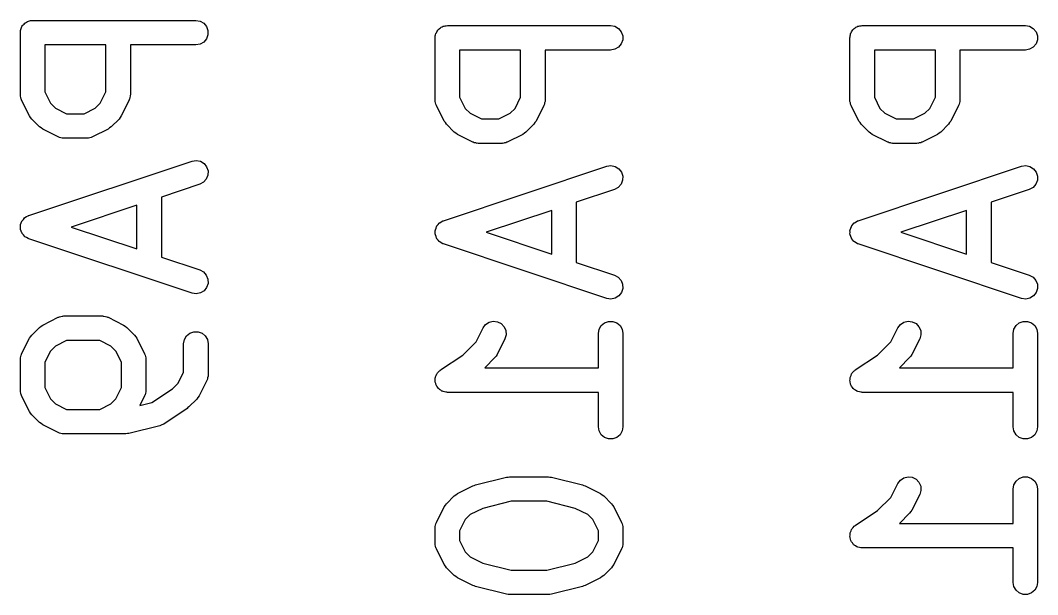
# Model space of a CAD drawing. Extents: x 25 to 326, y -201 to -21.
# Drawn here: x 42.68 to 48.91, y -37.7 to -34.19 of the extents above; entities that cross this region are included whole.
import ezdxf

# ---------------------------------------------------------------- set-up
doc = ezdxf.new("R2010")
doc.units = 0
doc.header["$MEASUREMENT"] = 0
doc.layers.add('BLACK', color=7, linetype='CONTINUOUS')

msp = doc.modelspace()

# ---------------------------------------------------------------- linework, layer by layer
at = {"layer": 'Black'}
for p, q in [((42.7112, -34.2059), (42.7169, -34.2026)), ((42.7169, -34.2026), (42.7219, -34.1984)), ((42.7219, -34.1984), (42.728, -34.1961)), ((42.728, -34.1961), (42.7337, -34.1929)), ((42.7337, -34.1929), (42.7402, -34.1917)), ((42.7402, -34.1917), (42.7464, -34.1895)), ((42.7464, -34.1895), (42.7529, -34.1895)), ((42.7529, -34.1895), (42.7594, -34.1883)), ((42.7594, -34.1883), (43.7594, -34.1883)), ((43.7594, -34.1883), (43.785, -34.1929)), ((43.785, -34.1929), (43.8076, -34.2059)), ((42.6844, -34.2633), (42.6855, -34.2569)), ((42.6844, -34.6443), (42.6844, -34.2633)), ((42.6855, -34.2503), (42.6878, -34.2441)), ((42.6855, -34.2569), (42.6855, -34.2503)), ((42.6878, -34.2441), (42.6889, -34.2377)), ((42.6889, -34.2377), (42.6922, -34.232)), ((42.6922, -34.232), (42.6944, -34.2258)), ((42.6944, -34.2258), (42.6986, -34.2208)), ((42.6986, -34.2208), (42.7019, -34.2151)), ((42.7019, -34.2151), (42.707, -34.2109)), ((42.707, -34.2109), (42.7112, -34.2059)), ((43.8076, -34.2059), (43.8243, -34.2258)), ((43.8243, -34.2258), (43.8332, -34.2503)), ((43.8332, -34.2503), (43.8332, -34.2764)), ((45.2289, -34.2695), (45.2322, -34.2638)), ((45.2322, -34.2638), (45.2344, -34.2576)), ((45.2344, -34.2576), (45.2386, -34.2526)), ((45.2386, -34.2526), (45.2419, -34.2469)), ((45.2419, -34.2469), (45.247, -34.2427)), ((45.247, -34.2427), (45.2512, -34.2377)), ((45.2512, -34.2377), (45.2569, -34.2344)), ((45.2569, -34.2344), (45.2619, -34.2302)), ((45.2619, -34.2302), (45.268, -34.2279)), ((45.268, -34.2279), (45.2737, -34.2247)), ((45.2737, -34.2247), (45.2802, -34.2235)), ((45.2802, -34.2235), (45.2864, -34.2213)), ((45.2864, -34.2213), (45.2929, -34.2213)), ((45.2929, -34.2213), (45.2994, -34.2201)), ((45.2994, -34.2201), (46.2994, -34.2201)), ((46.2994, -34.2201), (46.325, -34.2247)), ((46.325, -34.2247), (46.3476, -34.2377)), ((46.3476, -34.2377), (46.3643, -34.2576)), ((46.3643, -34.2576), (46.3732, -34.2821)), ((47.7689, -34.2695), (47.7722, -34.2638)), ((47.7722, -34.2638), (47.7744, -34.2576)), ((47.7744, -34.2576), (47.7786, -34.2526)), ((47.7786, -34.2526), (47.7819, -34.2469)), ((47.7819, -34.2469), (47.787, -34.2427)), ((47.787, -34.2427), (47.7912, -34.2377)), ((47.7912, -34.2377), (47.7969, -34.2344)), ((47.7969, -34.2344), (47.8019, -34.2302)), ((47.8019, -34.2302), (47.808, -34.2279)), ((47.808, -34.2279), (47.8137, -34.2247)), ((47.8137, -34.2247), (47.8202, -34.2235)), ((47.8202, -34.2235), (47.8264, -34.2213)), ((47.8264, -34.2213), (47.8329, -34.2213)), ((47.8329, -34.2213), (47.8394, -34.2201)), ((47.8394, -34.2201), (48.8394, -34.2201)), ((48.8394, -34.2201), (48.865, -34.2247)), ((48.865, -34.2247), (48.8876, -34.2377)), ((48.8876, -34.2377), (48.9043, -34.2576)), ((48.9043, -34.2576), (48.9132, -34.2821)), ((43.8076, -34.3208), (43.785, -34.3338)), ((43.8243, -34.3008), (43.8076, -34.3208)), ((43.8332, -34.2764), (43.8243, -34.3008)), ((45.2244, -34.2951), (45.2255, -34.2887)), ((45.2244, -34.6761), (45.2244, -34.2951)), ((45.2255, -34.2821), (45.2278, -34.276)), ((45.2255, -34.2887), (45.2255, -34.2821)), ((45.2278, -34.276), (45.2289, -34.2695)), ((46.3732, -34.3082), (46.3643, -34.3326)), ((46.3732, -34.2821), (46.3732, -34.3082)), ((47.7644, -34.2951), (47.7655, -34.2887)), ((47.7644, -34.6761), (47.7644, -34.2951)), ((47.7655, -34.2821), (47.7678, -34.276)), ((47.7655, -34.2887), (47.7655, -34.2821)), ((47.7678, -34.276), (47.7689, -34.2695)), ((48.9132, -34.3082), (48.9043, -34.3326)), ((48.9132, -34.2821), (48.9132, -34.3082)), ((42.8344, -34.3383), (42.8344, -34.6266)), ((43.2082, -34.3383), (42.8344, -34.3383)), ((43.2082, -34.6266), (43.2082, -34.3383)), ((43.7594, -34.3383), (43.3582, -34.3383)), ((43.3582, -34.3383), (43.3582, -34.6443)), ((43.785, -34.3338), (43.7594, -34.3383)), ((45.3744, -34.3701), (45.3744, -34.6584)), ((45.7482, -34.3701), (45.3744, -34.3701)), ((45.7482, -34.6584), (45.7482, -34.3701)), ((46.2994, -34.3701), (45.8982, -34.3701)), ((45.8982, -34.3701), (45.8982, -34.6761)), ((46.325, -34.3656), (46.2994, -34.3701)), ((46.3476, -34.3526), (46.325, -34.3656)), ((46.3643, -34.3326), (46.3476, -34.3526)), ((47.9144, -34.3701), (47.9144, -34.6584)), ((48.2882, -34.3701), (47.9144, -34.3701)), ((48.2882, -34.6584), (48.2882, -34.3701)), ((48.8394, -34.3701), (48.4382, -34.3701)), ((48.4382, -34.3701), (48.4382, -34.6761)), ((48.865, -34.3656), (48.8394, -34.3701)), ((48.8876, -34.3526), (48.865, -34.3656)), ((48.9043, -34.3326), (48.8876, -34.3526)), ((42.8344, -34.6266), (42.8686, -34.6951)), ((43.1739, -34.6951), (43.2082, -34.6266)), ((42.6851, -34.6485), (42.6844, -34.6443)), ((42.6849, -34.6529), (42.6851, -34.6485)), ((42.6874, -34.6613), (42.6849, -34.6529)), ((42.6889, -34.6699), (42.6874, -34.6613)), ((42.6911, -34.6737), (42.6889, -34.6699)), ((42.6923, -34.6778), (42.6911, -34.6737)), ((42.7399, -34.7731), (42.6923, -34.6778)), ((42.8686, -34.6951), (42.899, -34.7255)), ((43.1435, -34.7255), (43.1739, -34.6951)), ((43.3503, -34.6778), (43.3027, -34.7731)), ((43.3515, -34.6737), (43.3503, -34.6778)), ((43.3537, -34.6699), (43.3515, -34.6737)), ((43.3552, -34.6613), (43.3537, -34.6699)), ((43.3577, -34.6529), (43.3552, -34.6613)), ((43.3582, -34.6443), (43.3574, -34.6485)), ((43.3574, -34.6485), (43.3577, -34.6529)), ((45.2251, -34.6804), (45.2244, -34.6761)), ((45.2249, -34.6847), (45.2251, -34.6804)), ((45.2274, -34.6931), (45.2249, -34.6847)), ((45.2289, -34.7017), (45.2274, -34.6931)), ((45.3744, -34.6584), (45.4086, -34.7269)), ((45.7139, -34.7269), (45.7482, -34.6584)), ((45.8952, -34.6931), (45.8937, -34.7017)), ((45.8977, -34.6847), (45.8952, -34.6931)), ((45.8982, -34.6761), (45.8974, -34.6804)), ((45.8974, -34.6804), (45.8977, -34.6847)), ((47.7651, -34.6804), (47.7644, -34.6761)), ((47.7649, -34.6847), (47.7651, -34.6804)), ((47.7674, -34.6931), (47.7649, -34.6847)), ((47.7689, -34.7017), (47.7674, -34.6931)), ((47.9144, -34.6584), (47.9486, -34.7269)), ((48.2539, -34.7269), (48.2882, -34.6584)), ((48.4352, -34.6931), (48.4337, -34.7017)), ((48.4377, -34.6847), (48.4352, -34.6931)), ((48.4382, -34.6761), (48.4374, -34.6804)), ((48.4374, -34.6804), (48.4377, -34.6847)), ((42.899, -34.7255), (42.9676, -34.7598)), ((42.9676, -34.7598), (43.075, -34.7598)), ((43.075, -34.7598), (43.1435, -34.7255)), ((45.2311, -34.7055), (45.2289, -34.7017)), ((45.2323, -34.7096), (45.2311, -34.7055)), ((45.2799, -34.8049), (45.2323, -34.7096)), ((45.4086, -34.7269), (45.439, -34.7573)), ((45.439, -34.7573), (45.5076, -34.7916)), ((45.615, -34.7916), (45.6835, -34.7573)), ((45.6835, -34.7573), (45.7139, -34.7269)), ((45.8903, -34.7096), (45.8427, -34.8049)), ((45.8915, -34.7055), (45.8903, -34.7096)), ((45.8937, -34.7017), (45.8915, -34.7055)), ((47.7711, -34.7055), (47.7689, -34.7017)), ((47.7723, -34.7096), (47.7711, -34.7055)), ((47.8199, -34.8049), (47.7723, -34.7096)), ((47.9486, -34.7269), (47.979, -34.7573)), ((47.979, -34.7573), (48.0476, -34.7916)), ((48.155, -34.7916), (48.2235, -34.7573)), ((48.2235, -34.7573), (48.2539, -34.7269)), ((48.4303, -34.7096), (48.3827, -34.8049)), ((48.4315, -34.7055), (48.4303, -34.7096)), ((48.4337, -34.7017), (48.4315, -34.7055)), ((42.7471, -34.7827), (42.7399, -34.7731)), ((42.754, -34.7926), (42.7471, -34.7827)), ((42.8016, -34.8402), (42.754, -34.7926)), ((43.2886, -34.7926), (43.241, -34.8402)), ((43.2955, -34.7827), (43.2886, -34.7926)), ((43.3027, -34.7731), (43.2955, -34.7827)), ((45.2871, -34.8145), (45.2799, -34.8049)), ((45.294, -34.8244), (45.2871, -34.8145)), ((45.3416, -34.872), (45.294, -34.8244)), ((45.5076, -34.7916), (45.615, -34.7916)), ((45.8286, -34.8244), (45.781, -34.872)), ((45.8355, -34.8145), (45.8286, -34.8244)), ((45.8427, -34.8049), (45.8355, -34.8145)), ((47.8271, -34.8145), (47.8199, -34.8049)), ((47.834, -34.8244), (47.8271, -34.8145)), ((47.8816, -34.872), (47.834, -34.8244)), ((48.0476, -34.7916), (48.155, -34.7916)), ((48.3686, -34.8244), (48.321, -34.872)), ((48.3755, -34.8145), (48.3686, -34.8244)), ((48.3827, -34.8049), (48.3755, -34.8145)), ((42.8114, -34.8471), (42.8016, -34.8402)), ((42.8211, -34.8542), (42.8114, -34.8471)), ((42.9163, -34.9018), (42.8211, -34.8542)), ((43.2215, -34.8542), (43.1263, -34.9018)), ((43.2312, -34.8471), (43.2215, -34.8542)), ((43.241, -34.8402), (43.2312, -34.8471)), ((45.3514, -34.8789), (45.3416, -34.872)), ((45.3611, -34.886), (45.3514, -34.8789)), ((45.4563, -34.9337), (45.3611, -34.886)), ((45.7615, -34.886), (45.6663, -34.9337)), ((45.7712, -34.8789), (45.7615, -34.886)), ((45.781, -34.872), (45.7712, -34.8789)), ((47.8914, -34.8789), (47.8816, -34.872)), ((47.9011, -34.886), (47.8914, -34.8789)), ((47.9963, -34.9337), (47.9011, -34.886)), ((48.3015, -34.886), (48.2063, -34.9337)), ((48.3112, -34.8789), (48.3015, -34.886)), ((48.321, -34.872), (48.3112, -34.8789)), ((42.9205, -34.9031), (42.9163, -34.9018)), ((42.9242, -34.9052), (42.9205, -34.9031)), ((42.9329, -34.9068), (42.9242, -34.9052)), ((42.9413, -34.9093), (42.9329, -34.9068)), ((42.9456, -34.909), (42.9413, -34.9093)), ((42.9499, -34.9098), (42.9456, -34.909)), ((43.0927, -34.9098), (42.9499, -34.9098)), ((43.097, -34.909), (43.0927, -34.9098)), ((43.1013, -34.9093), (43.097, -34.909)), ((43.1097, -34.9068), (43.1013, -34.9093)), ((43.1184, -34.9052), (43.1097, -34.9068)), ((43.1221, -34.9031), (43.1184, -34.9052)), ((43.1263, -34.9018), (43.1221, -34.9031)), ((45.4605, -34.9349), (45.4563, -34.9337)), ((45.4642, -34.937), (45.4605, -34.9349)), ((45.4729, -34.9386), (45.4642, -34.937)), ((45.4813, -34.9411), (45.4729, -34.9386)), ((45.4856, -34.9408), (45.4813, -34.9411)), ((45.4899, -34.9416), (45.4856, -34.9408)), ((45.6327, -34.9416), (45.4899, -34.9416)), ((45.637, -34.9408), (45.6327, -34.9416)), ((45.6413, -34.9411), (45.637, -34.9408)), ((45.6497, -34.9386), (45.6413, -34.9411)), ((45.6584, -34.937), (45.6497, -34.9386)), ((45.6621, -34.9349), (45.6584, -34.937)), ((45.6663, -34.9337), (45.6621, -34.9349)), ((48.0005, -34.9349), (47.9963, -34.9337)), ((48.0042, -34.937), (48.0005, -34.9349)), ((48.0129, -34.9386), (48.0042, -34.937)), ((48.0213, -34.9411), (48.0129, -34.9386)), ((48.0256, -34.9408), (48.0213, -34.9411)), ((48.0299, -34.9416), (48.0256, -34.9408)), ((48.1727, -34.9416), (48.0299, -34.9416)), ((48.177, -34.9408), (48.1727, -34.9416)), ((48.1813, -34.9411), (48.177, -34.9408)), ((48.1897, -34.9386), (48.1813, -34.9411)), ((48.1984, -34.937), (48.1897, -34.9386)), ((48.2021, -34.9349), (48.1984, -34.937)), ((48.2063, -34.9337), (48.2021, -34.9349)), ((42.7357, -35.3827), (43.7357, -35.0493)), ((43.7357, -35.0493), (43.7614, -35.0455)), ((43.7614, -35.0455), (43.7869, -35.0507)), ((43.7869, -35.0507), (43.8091, -35.0644)), ((43.8091, -35.0644), (43.8253, -35.0848)), ((43.8329, -35.1355), (43.8233, -35.1597)), ((43.8253, -35.0848), (43.8336, -35.1095)), ((43.8336, -35.1095), (43.8329, -35.1355)), ((45.2757, -35.4145), (46.2757, -35.0811)), ((46.2757, -35.0811), (46.3014, -35.0773)), ((46.3014, -35.0773), (46.3269, -35.0825)), ((46.3269, -35.0825), (46.3491, -35.0962)), ((46.3491, -35.0962), (46.3653, -35.1166)), ((46.3653, -35.1166), (46.3736, -35.1413)), ((47.8157, -35.4145), (48.8157, -35.0811)), ((48.8157, -35.0811), (48.8414, -35.0773)), ((48.8414, -35.0773), (48.8669, -35.0825)), ((48.8669, -35.0825), (48.8891, -35.0962)), ((48.8891, -35.0962), (48.9053, -35.1166)), ((48.9053, -35.1166), (48.9136, -35.1413)), ((43.7831, -35.1916), (43.5487, -35.2698)), ((43.806, -35.1792), (43.7831, -35.1916)), ((43.8233, -35.1597), (43.806, -35.1792)), ((46.3633, -35.1915), (46.346, -35.211)), ((46.3729, -35.1673), (46.3633, -35.1915)), ((46.3736, -35.1413), (46.3729, -35.1673)), ((48.9033, -35.1915), (48.886, -35.211)), ((48.9129, -35.1673), (48.9033, -35.1915)), ((48.9136, -35.1413), (48.9129, -35.1673)), ((46.3231, -35.2234), (46.0887, -35.3016)), ((46.346, -35.211), (46.3231, -35.2234)), ((48.8631, -35.2234), (48.6287, -35.3016)), ((48.886, -35.211), (48.8631, -35.2234)), ((43.3987, -35.3198), (42.9966, -35.4538)), ((43.3987, -35.5878), (43.3987, -35.3198)), ((43.5487, -35.2698), (43.5487, -35.6378)), ((46.0887, -35.3016), (46.0887, -35.6697)), ((48.6287, -35.3016), (48.6287, -35.6697)), ((42.7224, -35.3898), (42.7318, -35.3841)), ((42.7318, -35.3841), (42.7338, -35.3836)), ((42.7338, -35.3836), (42.7357, -35.3827)), ((45.9387, -35.3516), (45.5366, -35.4856)), ((45.9387, -35.6197), (45.9387, -35.3516)), ((48.4787, -35.3516), (48.0766, -35.4856)), ((48.4787, -35.6197), (48.4787, -35.3516)), ((42.6852, -35.4428), (42.6858, -35.4408)), ((42.6855, -35.4538), (42.6852, -35.4428)), ((42.6858, -35.4408), (42.6859, -35.4388)), ((42.6859, -35.4388), (42.6899, -35.4285)), ((42.6899, -35.4285), (42.6934, -35.4181)), ((42.6934, -35.4181), (42.6947, -35.4165)), ((42.6947, -35.4165), (42.6955, -35.4145)), ((42.6955, -35.4145), (42.7028, -35.4063)), ((42.7028, -35.4063), (42.7096, -35.3977)), ((42.7096, -35.3977), (42.7114, -35.3966)), ((42.7114, -35.3966), (42.7128, -35.3951)), ((42.7128, -35.3951), (42.7224, -35.3898)), ((45.2334, -35.4499), (45.2347, -35.4483)), ((45.2347, -35.4483), (45.2355, -35.4464)), ((45.2355, -35.4464), (45.2428, -35.4381)), ((45.2428, -35.4381), (45.2496, -35.4295)), ((45.2496, -35.4295), (45.2514, -35.4284)), ((45.2514, -35.4284), (45.2528, -35.4269)), ((45.2528, -35.4269), (45.2624, -35.4216)), ((45.2624, -35.4216), (45.2718, -35.4159)), ((45.2718, -35.4159), (45.2738, -35.4155)), ((45.2738, -35.4155), (45.2757, -35.4145)), ((47.7734, -35.4499), (47.7747, -35.4483)), ((47.7747, -35.4483), (47.7755, -35.4464)), ((47.7755, -35.4464), (47.7828, -35.4381)), ((47.7828, -35.4381), (47.7896, -35.4295)), ((47.7896, -35.4295), (47.7914, -35.4284)), ((47.7914, -35.4284), (47.7928, -35.4269)), ((47.7928, -35.4269), (47.8024, -35.4216)), ((47.8024, -35.4216), (47.8118, -35.4159)), ((47.8118, -35.4159), (47.8138, -35.4155)), ((47.8138, -35.4155), (47.8157, -35.4145)), ((42.6852, -35.4648), (42.6855, -35.4538)), ((42.6858, -35.4668), (42.6852, -35.4648)), ((42.6859, -35.4688), (42.6858, -35.4668)), ((42.6899, -35.4791), (42.6859, -35.4688)), ((42.6934, -35.4895), (42.6899, -35.4791)), ((42.6947, -35.4911), (42.6934, -35.4895)), ((42.6955, -35.4931), (42.6947, -35.4911)), ((42.7028, -35.5013), (42.6955, -35.4931)), ((42.7096, -35.5099), (42.7028, -35.5013)), ((42.7114, -35.511), (42.7096, -35.5099)), ((42.7128, -35.5126), (42.7114, -35.511)), ((42.9966, -35.4538), (43.3987, -35.5878)), ((45.2252, -35.4746), (45.2258, -35.4727)), ((45.2255, -35.4856), (45.2252, -35.4746)), ((45.2252, -35.4966), (45.2255, -35.4856)), ((45.2258, -35.4986), (45.2252, -35.4966)), ((45.2258, -35.4727), (45.2259, -35.4706)), ((45.2259, -35.5007), (45.2258, -35.4986)), ((45.2259, -35.4706), (45.2299, -35.4604)), ((45.2299, -35.5109), (45.2259, -35.5007)), ((45.2299, -35.4604), (45.2334, -35.4499)), ((45.2334, -35.5213), (45.2299, -35.5109)), ((45.5366, -35.4856), (45.9387, -35.6197)), ((47.7652, -35.4746), (47.7658, -35.4727)), ((47.7655, -35.4856), (47.7652, -35.4746)), ((47.7652, -35.4966), (47.7655, -35.4856)), ((47.7658, -35.4986), (47.7652, -35.4966)), ((47.7658, -35.4727), (47.7659, -35.4706)), ((47.7659, -35.5007), (47.7658, -35.4986)), ((47.7659, -35.4706), (47.7699, -35.4604)), ((47.7699, -35.5109), (47.7659, -35.5007)), ((47.7699, -35.4604), (47.7734, -35.4499)), ((47.7734, -35.5213), (47.7699, -35.5109)), ((48.0766, -35.4856), (48.4787, -35.6197)), ((42.7224, -35.5178), (42.7128, -35.5126)), ((42.7318, -35.5236), (42.7224, -35.5178)), ((42.7338, -35.524), (42.7318, -35.5236)), ((42.7357, -35.525), (42.7338, -35.524)), ((43.7357, -35.8583), (42.7357, -35.525)), ((45.2347, -35.523), (45.2334, -35.5213)), ((45.2355, -35.5249), (45.2347, -35.523)), ((45.2428, -35.5331), (45.2355, -35.5249)), ((45.2496, -35.5417), (45.2428, -35.5331)), ((45.2514, -35.5428), (45.2496, -35.5417)), ((45.2528, -35.5444), (45.2514, -35.5428)), ((45.2624, -35.5496), (45.2528, -35.5444)), ((45.2718, -35.5554), (45.2624, -35.5496)), ((45.2738, -35.5558), (45.2718, -35.5554)), ((45.2757, -35.5568), (45.2738, -35.5558)), ((46.2757, -35.8901), (45.2757, -35.5568)), ((47.7747, -35.523), (47.7734, -35.5213)), ((47.7755, -35.5249), (47.7747, -35.523)), ((47.7828, -35.5331), (47.7755, -35.5249)), ((47.7896, -35.5417), (47.7828, -35.5331)), ((47.7914, -35.5428), (47.7896, -35.5417)), ((47.7928, -35.5444), (47.7914, -35.5428)), ((47.8024, -35.5496), (47.7928, -35.5444)), ((47.8118, -35.5554), (47.8024, -35.5496)), ((47.8138, -35.5558), (47.8118, -35.5554)), ((47.8157, -35.5568), (47.8138, -35.5558)), ((48.8157, -35.8901), (47.8157, -35.5568)), ((43.5487, -35.6378), (43.7831, -35.716)), ((46.0887, -35.6697), (46.3231, -35.7478)), ((48.6287, -35.6697), (48.8631, -35.7478)), ((43.7831, -35.716), (43.806, -35.7284)), ((43.806, -35.7284), (43.8233, -35.7479)), ((43.8233, -35.7479), (43.8329, -35.7721)), ((46.3231, -35.7478), (46.346, -35.7602)), ((46.346, -35.7602), (46.3633, -35.7797)), ((48.8631, -35.7478), (48.886, -35.7602)), ((48.886, -35.7602), (48.9033, -35.7797)), ((43.8336, -35.7981), (43.8253, -35.8229)), ((43.8329, -35.7721), (43.8336, -35.7981)), ((46.3633, -35.7797), (46.3729, -35.8039)), ((46.3729, -35.8039), (46.3736, -35.83)), ((48.9033, -35.7797), (48.9129, -35.8039)), ((48.9129, -35.8039), (48.9136, -35.83)), ((43.7614, -35.8621), (43.7357, -35.8583)), ((43.7869, -35.8569), (43.7614, -35.8621)), ((43.8091, -35.8433), (43.7869, -35.8569)), ((43.8253, -35.8229), (43.8091, -35.8433)), ((46.3491, -35.8751), (46.3269, -35.8887)), ((46.3653, -35.8547), (46.3491, -35.8751)), ((46.3736, -35.83), (46.3653, -35.8547)), ((48.8891, -35.8751), (48.8669, -35.8887)), ((48.9053, -35.8547), (48.8891, -35.8751)), ((48.9136, -35.83), (48.9053, -35.8547)), ((46.3014, -35.8939), (46.2757, -35.8901)), ((46.3269, -35.8887), (46.3014, -35.8939)), ((48.8414, -35.8939), (48.8157, -35.8901)), ((48.8669, -35.8887), (48.8414, -35.8939)), ((42.8211, -36.0534), (42.9163, -36.0058)), ((42.9163, -36.0058), (42.9205, -36.0045)), ((42.9205, -36.0045), (42.9242, -36.0024)), ((42.9242, -36.0024), (42.9329, -36.0009)), ((42.9329, -36.0009), (42.9413, -35.9983)), ((42.9413, -35.9983), (42.9456, -35.9986)), ((42.9456, -35.9986), (42.9499, -35.9979)), ((42.9499, -35.9979), (43.188, -35.9979)), ((43.188, -35.9979), (43.1922, -35.9986)), ((43.1922, -35.9986), (43.1965, -35.9983)), ((43.1965, -35.9983), (43.2049, -36.0009)), ((43.2049, -36.0009), (43.2136, -36.0024)), ((43.2136, -36.0024), (43.2173, -36.0045)), ((43.2173, -36.0045), (43.2215, -36.0058)), ((43.2215, -36.0058), (43.3167, -36.0534)), ((42.754, -36.1151), (42.8016, -36.0674)), ((42.8016, -36.0674), (42.8114, -36.0606)), ((42.8114, -36.0606), (42.8211, -36.0534)), ((43.3167, -36.0534), (43.3264, -36.0606)), ((43.3264, -36.0606), (43.3362, -36.0674)), ((43.3362, -36.0674), (43.3838, -36.1151)), ((45.4758, -36.1555), (45.518, -36.0711)), ((45.518, -36.0711), (45.5335, -36.0502)), ((45.5335, -36.0502), (45.5553, -36.0359)), ((45.5553, -36.0359), (45.5806, -36.0298)), ((45.5806, -36.0298), (45.6065, -36.0328)), ((45.6065, -36.0328), (45.6298, -36.0444)), ((45.6298, -36.0444), (45.6477, -36.0633)), ((45.6477, -36.0633), (45.658, -36.0872)), ((46.2289, -36.079), (46.2419, -36.0565)), ((46.2419, -36.0565), (46.2619, -36.0397)), ((46.2619, -36.0397), (46.2864, -36.0308)), ((46.2864, -36.0308), (46.3124, -36.0308)), ((46.3124, -36.0308), (46.3369, -36.0397)), ((46.3369, -36.0397), (46.3568, -36.0565)), ((46.3568, -36.0565), (46.3699, -36.079)), ((48.0158, -36.1555), (48.058, -36.0711)), ((48.058, -36.0711), (48.0735, -36.0502)), ((48.0735, -36.0502), (48.0953, -36.0359)), ((48.0953, -36.0359), (48.1206, -36.0298)), ((48.1206, -36.0298), (48.1465, -36.0328)), ((48.1465, -36.0328), (48.1698, -36.0444)), ((48.1698, -36.0444), (48.1877, -36.0633)), ((48.1877, -36.0633), (48.198, -36.0872)), ((48.7689, -36.079), (48.7819, -36.0565)), ((48.7819, -36.0565), (48.8019, -36.0397)), ((48.8019, -36.0397), (48.8264, -36.0308)), ((48.8264, -36.0308), (48.8524, -36.0308)), ((48.8524, -36.0308), (48.8769, -36.0397)), ((48.8769, -36.0397), (48.8968, -36.0565)), ((48.8968, -36.0565), (48.9099, -36.079)), ((42.7399, -36.1346), (42.7471, -36.1249)), ((42.7471, -36.1249), (42.754, -36.1151)), ((43.3838, -36.1151), (43.3907, -36.1249)), ((43.3907, -36.1249), (43.3979, -36.1346)), ((43.6889, -36.1424), (43.7019, -36.1199)), ((43.7019, -36.1199), (43.7219, -36.1031)), ((43.7219, -36.1031), (43.7464, -36.0942)), ((43.7464, -36.0942), (43.7724, -36.0942)), ((43.7724, -36.0942), (43.7969, -36.1031)), ((43.7969, -36.1031), (43.8168, -36.1199)), ((43.8168, -36.1199), (43.8299, -36.1424)), ((45.6596, -36.1132), (45.6522, -36.1382)), ((45.658, -36.0872), (45.6596, -36.1132)), ((46.2244, -36.1047), (46.2289, -36.079)), ((46.2244, -36.3154), (46.2244, -36.1047)), ((46.3699, -36.079), (46.3744, -36.1047)), ((46.3744, -36.1047), (46.3744, -36.6761)), ((48.1996, -36.1132), (48.1922, -36.1382)), ((48.198, -36.0872), (48.1996, -36.1132)), ((48.7644, -36.1047), (48.7689, -36.079)), ((48.7644, -36.3154), (48.7644, -36.1047)), ((48.9099, -36.079), (48.9144, -36.1047)), ((48.9144, -36.1047), (48.9144, -36.6761)), ((42.6923, -36.2298), (42.7399, -36.1346)), ((42.899, -36.1821), (42.8686, -36.2125)), ((42.9676, -36.1479), (42.899, -36.1821)), ((43.1702, -36.1479), (42.9676, -36.1479)), ((43.2388, -36.1821), (43.1702, -36.1479)), ((43.2692, -36.2125), (43.2388, -36.1821)), ((43.3979, -36.1346), (43.4455, -36.2298)), ((43.6844, -36.1681), (43.6889, -36.1424)), ((43.6844, -36.3409), (43.6844, -36.1681)), ((43.8299, -36.1424), (43.8344, -36.1681)), ((43.8344, -36.1681), (43.8344, -36.3586)), ((45.3945, -36.2369), (45.4758, -36.1555)), ((45.6522, -36.1382), (45.6046, -36.2334)), ((47.9345, -36.2369), (48.0158, -36.1555)), ((48.1922, -36.1382), (48.1446, -36.2334)), ((42.6849, -36.2548), (42.6874, -36.2463)), ((42.6851, -36.2591), (42.6849, -36.2548)), ((42.6874, -36.2463), (42.6889, -36.2377)), ((42.6889, -36.2377), (42.6911, -36.2339)), ((42.6911, -36.2339), (42.6923, -36.2298)), ((42.8686, -36.2125), (42.8344, -36.281)), ((43.3034, -36.281), (43.2692, -36.2125)), ((43.4455, -36.2298), (43.4467, -36.2339)), ((43.4467, -36.2339), (43.4489, -36.2377)), ((43.4489, -36.2377), (43.4504, -36.2463)), ((43.4504, -36.2463), (43.4529, -36.2548)), ((43.4529, -36.2548), (43.4527, -36.2591)), ((45.2578, -36.328), (45.3945, -36.2369)), ((45.5905, -36.2529), (45.5281, -36.3154)), ((45.5974, -36.2431), (45.5905, -36.2529)), ((45.6046, -36.2334), (45.5974, -36.2431)), ((47.7978, -36.328), (47.9345, -36.2369)), ((48.1305, -36.2529), (48.0681, -36.3154)), ((48.1374, -36.2431), (48.1305, -36.2529)), ((48.1446, -36.2334), (48.1374, -36.2431)), ((42.6844, -36.2633), (42.6851, -36.2591)), ((42.6844, -36.4538), (42.6844, -36.2633)), ((42.8344, -36.281), (42.8344, -36.4361)), ((43.3034, -36.4361), (43.3034, -36.281)), ((43.4527, -36.2591), (43.4534, -36.2633)), ((43.4534, -36.2633), (43.4534, -36.4538)), ((45.5281, -36.3154), (46.2244, -36.3154)), ((48.0681, -36.3154), (48.7644, -36.3154)), ((43.6501, -36.4094), (43.6844, -36.3409)), ((43.8314, -36.3756), (43.8299, -36.3842)), ((43.8339, -36.3671), (43.8314, -36.3756)), ((43.8344, -36.3586), (43.8336, -36.3628)), ((43.8336, -36.3628), (43.8339, -36.3671)), ((45.2255, -36.3774), (45.2269, -36.3734)), ((45.2255, -36.3863), (45.2255, -36.3774)), ((45.2269, -36.3734), (45.2274, -36.3693)), ((45.2274, -36.3693), (45.2314, -36.3613)), ((45.2314, -36.3613), (45.2344, -36.3529)), ((45.2344, -36.3529), (45.2371, -36.3497)), ((45.2371, -36.3497), (45.2389, -36.346)), ((45.2389, -36.346), (45.2454, -36.3398)), ((45.2454, -36.3398), (45.2512, -36.3329)), ((45.2512, -36.3329), (45.2548, -36.3308)), ((45.2548, -36.3308), (45.2578, -36.328)), ((47.7655, -36.3774), (47.7669, -36.3734)), ((47.7655, -36.3863), (47.7655, -36.3774)), ((47.7669, -36.3734), (47.7674, -36.3693)), ((47.7674, -36.3693), (47.7714, -36.3613)), ((47.7714, -36.3613), (47.7744, -36.3529)), ((47.7744, -36.3529), (47.7771, -36.3497)), ((47.7771, -36.3497), (47.7789, -36.346)), ((47.7789, -36.346), (47.7854, -36.3398)), ((47.7854, -36.3398), (47.7912, -36.3329)), ((47.7912, -36.3329), (47.7948, -36.3308)), ((47.7948, -36.3308), (47.7978, -36.328)), ((42.8344, -36.4361), (42.8686, -36.5046)), ((43.2692, -36.5046), (43.3034, -36.4361)), ((43.4905, -36.5271), (43.6164, -36.4431)), ((43.6164, -36.4431), (43.6501, -36.4094)), ((43.8265, -36.3921), (43.7788, -36.4874)), ((43.8277, -36.388), (43.8265, -36.3921)), ((43.8299, -36.3842), (43.8277, -36.388)), ((45.2245, -36.3952), (45.2255, -36.3863)), ((45.2255, -36.3992), (45.2245, -36.3952)), ((45.2255, -36.4034), (45.2255, -36.3992)), ((45.2286, -36.4118), (45.2255, -36.4034)), ((45.2307, -36.4205), (45.2286, -36.4118)), ((45.233, -36.424), (45.2307, -36.4205)), ((45.2344, -36.4279), (45.233, -36.424)), ((45.2402, -36.4347), (45.2344, -36.4279)), ((45.2451, -36.4422), (45.2402, -36.4347)), ((45.2485, -36.4447), (45.2451, -36.4422)), ((45.2512, -36.4478), (45.2485, -36.4447)), ((47.7645, -36.3952), (47.7655, -36.3863)), ((47.7655, -36.3992), (47.7645, -36.3952)), ((47.7655, -36.4034), (47.7655, -36.3992)), ((47.7686, -36.4118), (47.7655, -36.4034)), ((47.7707, -36.4205), (47.7686, -36.4118)), ((47.773, -36.424), (47.7707, -36.4205)), ((47.7744, -36.4279), (47.773, -36.424)), ((47.7802, -36.4347), (47.7744, -36.4279)), ((47.7851, -36.4422), (47.7802, -36.4347)), ((47.7885, -36.4447), (47.7851, -36.4422)), ((47.7912, -36.4478), (47.7885, -36.4447)), ((42.6851, -36.4581), (42.6844, -36.4538)), ((42.6849, -36.4624), (42.6851, -36.4581)), ((42.6874, -36.4708), (42.6849, -36.4624)), ((42.6889, -36.4795), (42.6874, -36.4708)), ((42.6911, -36.4832), (42.6889, -36.4795)), ((42.6923, -36.4874), (42.6911, -36.4832)), ((42.7399, -36.5826), (42.6923, -36.4874)), ((42.8686, -36.5046), (42.899, -36.535)), ((43.2388, -36.535), (43.2692, -36.5046)), ((43.4455, -36.4874), (43.4164, -36.5456)), ((43.4467, -36.4832), (43.4455, -36.4874)), ((43.4489, -36.4795), (43.4467, -36.4832)), ((43.4504, -36.4708), (43.4489, -36.4795)), ((43.4529, -36.4624), (43.4504, -36.4708)), ((43.4534, -36.4538), (43.4527, -36.4581)), ((43.4527, -36.4581), (43.4529, -36.4624)), ((43.7648, -36.5068), (43.7172, -36.5545)), ((43.7717, -36.497), (43.7648, -36.5068)), ((43.7788, -36.4874), (43.7717, -36.497)), ((45.2589, -36.4523), (45.2512, -36.4478)), ((45.2661, -36.4576), (45.2589, -36.4523)), ((45.2701, -36.4588), (45.2661, -36.4576)), ((45.2737, -36.4609), (45.2701, -36.4588)), ((45.2825, -36.4624), (45.2737, -36.4609)), ((45.2911, -36.4649), (45.2825, -36.4624)), ((45.2953, -36.4647), (45.2911, -36.4649)), ((45.2994, -36.4654), (45.2953, -36.4647)), ((46.2244, -36.4654), (45.2994, -36.4654)), ((46.2244, -36.6761), (46.2244, -36.4654)), ((47.7989, -36.4523), (47.7912, -36.4478)), ((47.8061, -36.4576), (47.7989, -36.4523)), ((47.8101, -36.4588), (47.8061, -36.4576)), ((47.8137, -36.4609), (47.8101, -36.4588)), ((47.8225, -36.4624), (47.8137, -36.4609)), ((47.8311, -36.4649), (47.8225, -36.4624)), ((47.8353, -36.4647), (47.8311, -36.4649)), ((47.8394, -36.4654), (47.8353, -36.4647)), ((48.7644, -36.4654), (47.8394, -36.4654)), ((48.7644, -36.6761), (48.7644, -36.4654)), ((42.899, -36.535), (42.9676, -36.5693)), ((42.9676, -36.5693), (43.1702, -36.5693)), ((43.1702, -36.5693), (43.2388, -36.535)), ((43.4164, -36.5456), (43.4905, -36.5271)), ((43.7057, -36.5638), (43.5629, -36.6591)), ((43.7111, -36.5587), (43.7057, -36.5638)), ((43.7172, -36.5545), (43.7111, -36.5587)), ((42.7471, -36.5922), (42.7399, -36.5826)), ((42.754, -36.6021), (42.7471, -36.5922)), ((42.8016, -36.6497), (42.754, -36.6021)), ((42.8114, -36.6566), (42.8016, -36.6497)), ((42.8211, -36.6637), (42.8114, -36.6566)), ((42.9163, -36.7114), (42.8211, -36.6637)), ((43.5395, -36.6694), (43.349, -36.717)), ((43.5511, -36.6642), (43.5395, -36.6694)), ((43.5629, -36.6591), (43.5511, -36.6642)), ((46.2289, -36.7017), (46.2244, -36.6761)), ((46.3744, -36.6761), (46.3699, -36.7017)), ((48.7689, -36.7017), (48.7644, -36.6761)), ((48.9144, -36.6761), (48.9099, -36.7017)), ((42.9205, -36.7126), (42.9163, -36.7114)), ((42.9242, -36.7148), (42.9205, -36.7126)), ((42.9329, -36.7163), (42.9242, -36.7148)), ((42.9413, -36.7188), (42.9329, -36.7163)), ((42.9456, -36.7185), (42.9413, -36.7188)), ((42.9499, -36.7193), (42.9456, -36.7185)), ((43.3308, -36.7193), (42.9499, -36.7193)), ((43.3398, -36.7177), (43.3308, -36.7193)), ((43.349, -36.717), (43.3398, -36.7177)), ((46.2419, -36.7243), (46.2289, -36.7017)), ((46.2619, -36.741), (46.2419, -36.7243)), ((46.2864, -36.75), (46.2619, -36.741)), ((46.3124, -36.75), (46.2864, -36.75)), ((46.3369, -36.741), (46.3124, -36.75)), ((46.3568, -36.7243), (46.3369, -36.741)), ((46.3699, -36.7017), (46.3568, -36.7243)), ((48.7819, -36.7243), (48.7689, -36.7017)), ((48.8019, -36.741), (48.7819, -36.7243)), ((48.8264, -36.75), (48.8019, -36.741)), ((48.8524, -36.75), (48.8264, -36.75)), ((48.8769, -36.741), (48.8524, -36.75)), ((48.8968, -36.7243), (48.8769, -36.741)), ((48.9099, -36.7017), (48.8968, -36.7243)), ((45.4717, -37.0319), (45.6621, -36.9843)), ((45.6621, -36.9843), (45.6713, -36.9836)), ((45.6713, -36.9836), (45.6803, -36.982)), ((45.6803, -36.982), (45.9184, -36.982)), ((45.9184, -36.982), (45.9275, -36.9836)), ((45.9275, -36.9836), (45.9366, -36.9843)), ((45.9366, -36.9843), (46.1271, -37.0319)), ((48.058, -37.0235), (48.0735, -37.0026)), ((48.0735, -37.0026), (48.0953, -36.9882)), ((48.0953, -36.9882), (48.1206, -36.9822)), ((48.1206, -36.9822), (48.1465, -36.9852)), ((48.1465, -36.9852), (48.1698, -36.9968)), ((48.1698, -36.9968), (48.1877, -37.0157)), ((48.7819, -37.0088), (48.8019, -36.9921)), ((48.8019, -36.9921), (48.8264, -36.9832)), ((48.8264, -36.9832), (48.8524, -36.9832)), ((48.8524, -36.9832), (48.8769, -36.9921)), ((48.8769, -36.9921), (48.8968, -37.0088)), ((45.3611, -37.0852), (45.4563, -37.0376)), ((45.4563, -37.0376), (45.4642, -37.0352)), ((45.4642, -37.0352), (45.4717, -37.0319)), ((46.1271, -37.0319), (46.1346, -37.0352)), ((46.1346, -37.0352), (46.1424, -37.0376)), ((46.1424, -37.0376), (46.2377, -37.0852)), ((48.0158, -37.1079), (48.058, -37.0235)), ((48.1877, -37.0157), (48.198, -37.0396)), ((48.1996, -37.0656), (48.1922, -37.0906)), ((48.198, -37.0396), (48.1996, -37.0656)), ((48.7644, -37.057), (48.7689, -37.0314)), ((48.7644, -37.2678), (48.7644, -37.057)), ((48.7689, -37.0314), (48.7819, -37.0088)), ((48.8968, -37.0088), (48.9099, -37.0314)), ((48.9099, -37.0314), (48.9144, -37.057)), ((48.9144, -37.057), (48.9144, -37.6285)), ((45.294, -37.1469), (45.3416, -37.0993)), ((45.3416, -37.0993), (45.3514, -37.0924)), ((45.3514, -37.0924), (45.3611, -37.0852)), ((46.2377, -37.0852), (46.2473, -37.0924)), ((46.2473, -37.0924), (46.2572, -37.0993)), ((46.2572, -37.0993), (46.3048, -37.1469)), ((47.9345, -37.1892), (48.0158, -37.1079)), ((48.1922, -37.0906), (48.1446, -37.1858)), ((45.2323, -37.2616), (45.2799, -37.1664)), ((45.2799, -37.1664), (45.2871, -37.1567)), ((45.2871, -37.1567), (45.294, -37.1469)), ((45.516, -37.1754), (45.439, -37.2139)), ((45.6896, -37.132), (45.516, -37.1754)), ((45.9092, -37.132), (45.6896, -37.132)), ((46.0827, -37.1754), (45.9092, -37.132)), ((46.1597, -37.2139), (46.0827, -37.1754)), ((46.3048, -37.1469), (46.3117, -37.1567)), ((46.3117, -37.1567), (46.3188, -37.1664)), ((46.3188, -37.1664), (46.3665, -37.2616)), ((47.7978, -37.2804), (47.9345, -37.1892)), ((48.1446, -37.1858), (48.1374, -37.1955)), ((45.4086, -37.2443), (45.3744, -37.3128)), ((45.439, -37.2139), (45.4086, -37.2443)), ((46.1901, -37.2443), (46.1597, -37.2139)), ((46.2244, -37.3128), (46.1901, -37.2443)), ((48.1305, -37.2053), (48.0681, -37.2678)), ((48.1374, -37.1955), (48.1305, -37.2053)), ((45.2244, -37.2951), (45.2251, -37.2909)), ((45.2244, -37.3904), (45.2244, -37.2951)), ((45.2249, -37.2866), (45.2274, -37.2781)), ((45.2251, -37.2909), (45.2249, -37.2866)), ((45.2274, -37.2781), (45.2289, -37.2695)), ((45.2289, -37.2695), (45.2311, -37.2657)), ((45.2311, -37.2657), (45.2323, -37.2616)), ((45.3744, -37.3128), (45.3744, -37.3727)), ((46.2244, -37.3727), (46.2244, -37.3128)), ((46.3665, -37.2616), (46.3677, -37.2657)), ((46.3677, -37.2657), (46.3699, -37.2695)), ((46.3699, -37.2695), (46.3714, -37.2781)), ((46.3714, -37.2781), (46.3739, -37.2866)), ((46.3739, -37.2866), (46.3736, -37.2909)), ((46.3736, -37.2909), (46.3744, -37.2951)), ((46.3744, -37.2951), (46.3744, -37.3904)), ((47.7674, -37.3217), (47.7714, -37.3137)), ((47.7714, -37.3137), (47.7744, -37.3053)), ((47.7744, -37.3053), (47.7771, -37.3021)), ((47.7771, -37.3021), (47.7789, -37.2984)), ((47.7789, -37.2984), (47.7854, -37.2922)), ((47.7854, -37.2922), (47.7912, -37.2853)), ((47.7912, -37.2853), (47.7948, -37.2832)), ((47.7948, -37.2832), (47.7978, -37.2804)), ((48.0681, -37.2678), (48.7644, -37.2678)), ((45.3744, -37.3727), (45.4086, -37.4412)), ((46.1901, -37.4412), (46.2244, -37.3727)), ((47.7645, -37.3476), (47.7655, -37.3387)), ((47.7655, -37.3516), (47.7645, -37.3476)), ((47.7655, -37.3297), (47.7669, -37.3258)), ((47.7655, -37.3387), (47.7655, -37.3297)), ((47.7655, -37.3558), (47.7655, -37.3516)), ((47.7686, -37.3642), (47.7655, -37.3558)), ((47.7669, -37.3258), (47.7674, -37.3217)), ((47.7707, -37.3729), (47.7686, -37.3642)), ((47.773, -37.3764), (47.7707, -37.3729)), ((47.7744, -37.3803), (47.773, -37.3764)), ((45.2251, -37.3946), (45.2244, -37.3904)), ((45.2249, -37.399), (45.2251, -37.3946)), ((45.2274, -37.4074), (45.2249, -37.399)), ((45.2289, -37.416), (45.2274, -37.4074)), ((45.2311, -37.4198), (45.2289, -37.416)), ((45.2323, -37.4239), (45.2311, -37.4198)), ((45.2799, -37.5192), (45.2323, -37.4239)), ((45.4086, -37.4412), (45.439, -37.4716)), ((46.1597, -37.4716), (46.1901, -37.4412)), ((46.3665, -37.4239), (46.3188, -37.5192)), ((46.3677, -37.4198), (46.3665, -37.4239)), ((46.3699, -37.416), (46.3677, -37.4198)), ((46.3714, -37.4074), (46.3699, -37.416)), ((46.3739, -37.399), (46.3714, -37.4074)), ((46.3744, -37.3904), (46.3736, -37.3946)), ((46.3736, -37.3946), (46.3739, -37.399)), ((47.7802, -37.3871), (47.7744, -37.3803)), ((47.7851, -37.3946), (47.7802, -37.3871)), ((47.7885, -37.397), (47.7851, -37.3946)), ((47.7912, -37.4002), (47.7885, -37.397)), ((47.7989, -37.4047), (47.7912, -37.4002)), ((47.8061, -37.41), (47.7989, -37.4047)), ((47.8101, -37.4112), (47.8061, -37.41)), ((47.8137, -37.4132), (47.8101, -37.4112)), ((47.8225, -37.4148), (47.8137, -37.4132)), ((47.8311, -37.4173), (47.8225, -37.4148)), ((47.8353, -37.417), (47.8311, -37.4173)), ((47.8394, -37.4178), (47.8353, -37.417)), ((48.7644, -37.4178), (47.8394, -37.4178)), ((48.7644, -37.6285), (48.7644, -37.4178)), ((45.439, -37.4716), (45.516, -37.5101)), ((46.0827, -37.5101), (46.1597, -37.4716)), ((45.2871, -37.5288), (45.2799, -37.5192)), ((45.294, -37.5387), (45.2871, -37.5288)), ((45.3416, -37.5863), (45.294, -37.5387)), ((45.516, -37.5101), (45.6896, -37.5535)), ((45.6896, -37.5535), (45.9092, -37.5535)), ((45.9092, -37.5535), (46.0827, -37.5101)), ((46.3048, -37.5387), (46.2572, -37.5863)), ((46.3117, -37.5288), (46.3048, -37.5387)), ((46.3188, -37.5192), (46.3117, -37.5288)), ((45.3514, -37.5932), (45.3416, -37.5863)), ((45.3611, -37.6003), (45.3514, -37.5932)), ((45.4563, -37.6479), (45.3611, -37.6003)), ((46.2377, -37.6003), (46.1424, -37.6479)), ((46.2473, -37.5932), (46.2377, -37.6003)), ((46.2572, -37.5863), (46.2473, -37.5932)), ((48.7689, -37.6541), (48.7644, -37.6285)), ((48.9144, -37.6285), (48.9099, -37.6541)), ((45.4642, -37.6503), (45.4563, -37.6479)), ((45.4717, -37.6536), (45.4642, -37.6503)), ((45.6621, -37.7012), (45.4717, -37.6536)), ((46.1271, -37.6536), (45.9366, -37.7012)), ((46.1346, -37.6503), (46.1271, -37.6536)), ((46.1424, -37.6479), (46.1346, -37.6503)), ((48.7819, -37.6767), (48.7689, -37.6541)), ((48.8019, -37.6934), (48.7819, -37.6767)), ((48.8968, -37.6767), (48.8769, -37.6934)), ((48.9099, -37.6541), (48.8968, -37.6767)), ((45.6713, -37.7019), (45.6621, -37.7012)), ((45.6803, -37.7035), (45.6713, -37.7019)), ((45.9184, -37.7035), (45.6803, -37.7035)), ((45.9275, -37.7019), (45.9184, -37.7035)), ((45.9366, -37.7012), (45.9275, -37.7019)), ((48.8264, -37.7023), (48.8019, -37.6934)), ((48.8524, -37.7023), (48.8264, -37.7023)), ((48.8769, -37.6934), (48.8524, -37.7023))]:
    msp.add_line(p, q, dxfattribs=at)

doc.saveas('drawing.dxf')
